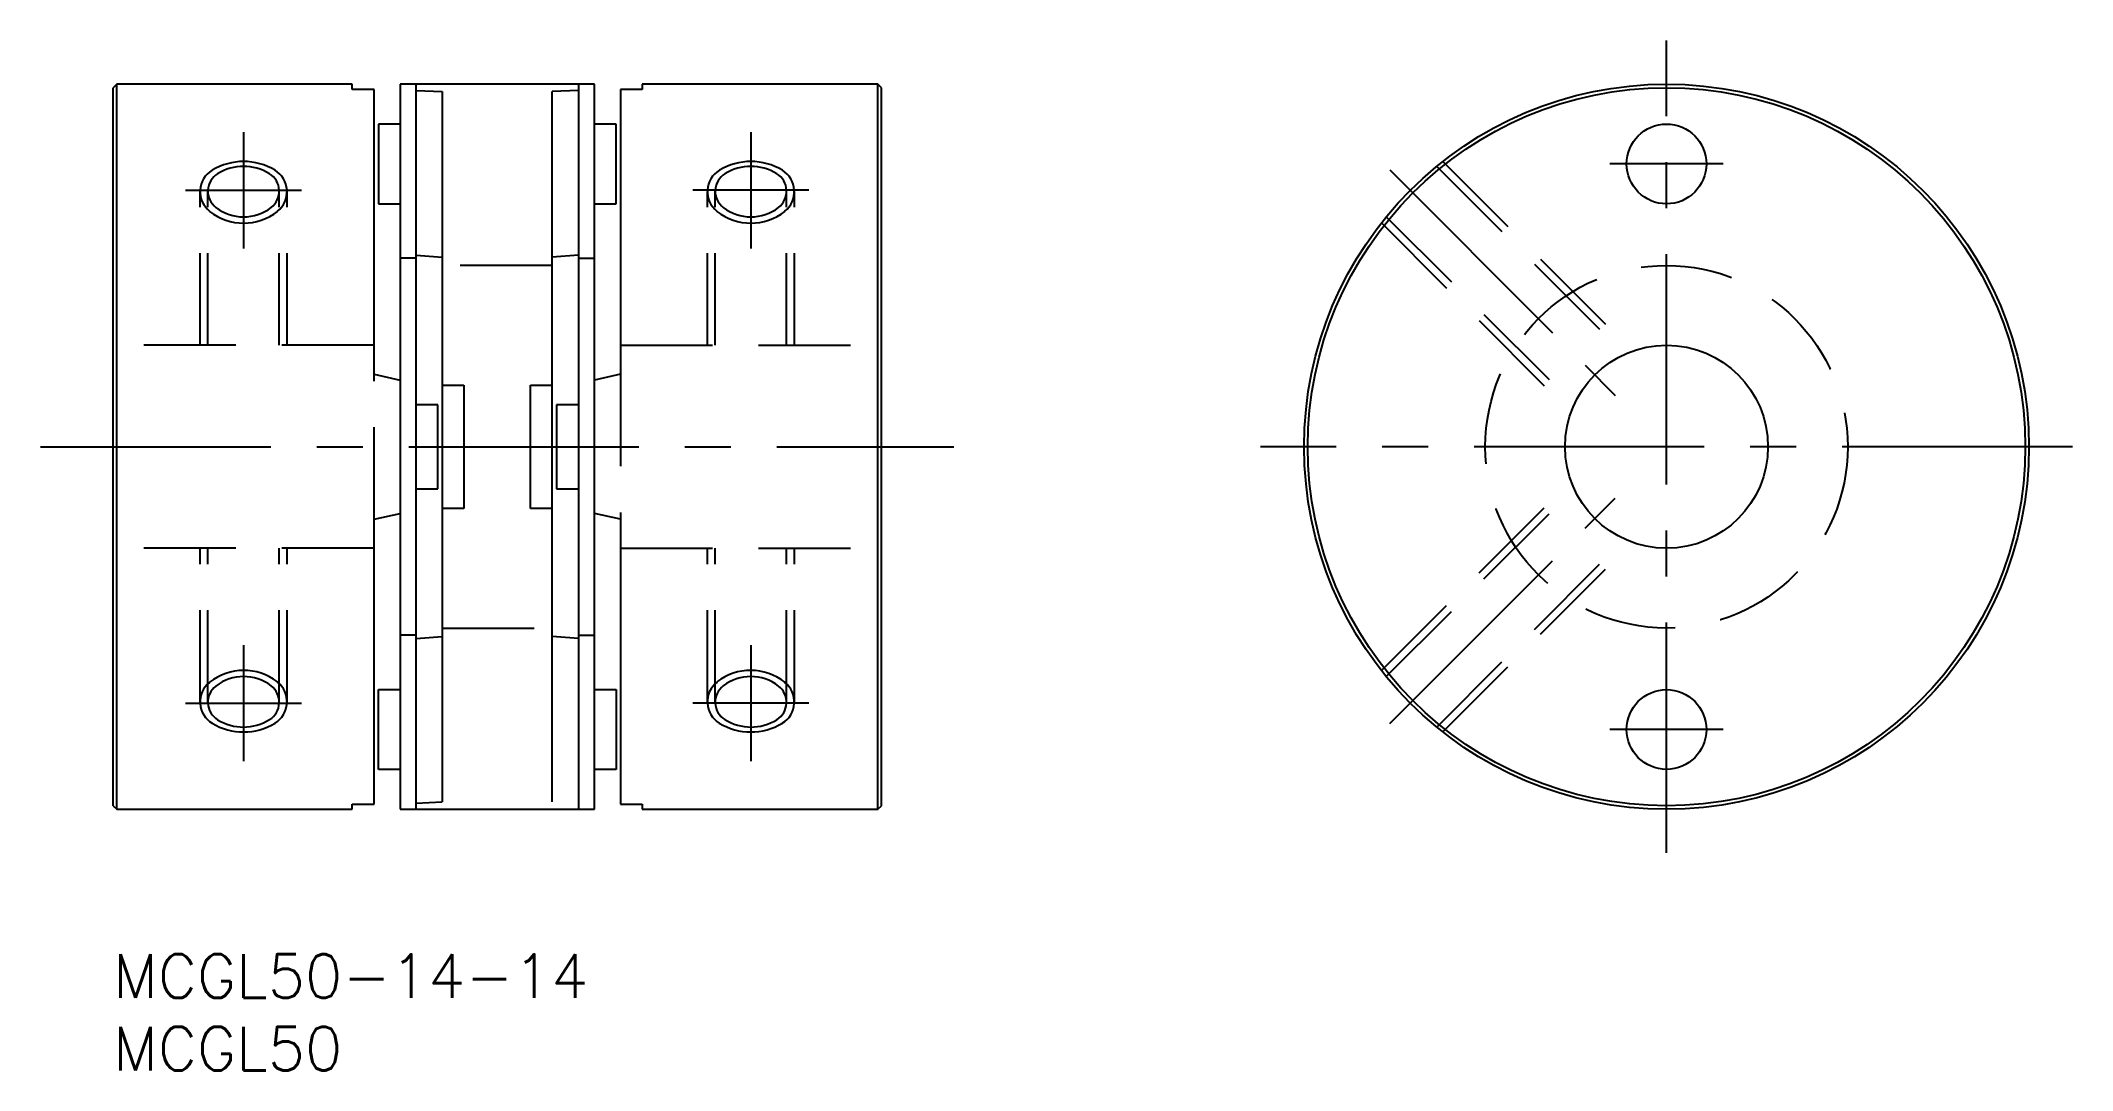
# Model space of a CAD drawing. Extents: x -5 to 135, y -8 to 63.
import ezdxf

# ---------------------------------------------------------------- set-up
doc = ezdxf.new("R2010")
doc.units = 0
doc.header["$LTSCALE"] = 0.5
doc.linetypes.add('CENTER', pattern=[50.8, 31.75, -6.35, 6.35, -6.35])
doc.linetypes.add('DASHED', pattern=[19.05, 12.7, -6.35])
for name, color, linetype in [('MSM_CENTER', 1, 'CENTER'), ('MSM_CONTINUOUS', 7, 'CONTINUOUS'), ('MSM_DASHED', 4, 'DASHED'), ('MSM_NARROW', 5, 'CONTINUOUS'), ('MSM_PART_NUMBER', 7, 'CONTINUOUS')]:
    doc.layers.add(name, color=color, linetype=linetype)
doc.styles.get("Standard").update_dxf_attribs({"font": 'txt.shx', "height": 3, "bigfont": 'bigfont.shx'})

# ---------------------------------------------------------------- blocks, each defined once
blk = doc.blocks.new('*U7')
at = {"layer": 'MSM_PART_NUMBER'}
blk.add_text('MCGL50-14-14', height=3, dxfattribs=at).set_placement((0, -3))
blk = doc.blocks.new('*U8')
at = {"layer": 'MSM_PART_NUMBER'}
blk.add_text('MCGL50', height=3, dxfattribs=at).set_placement((0, -8))

msp = doc.modelspace()

# ---------------------------------------------------------------- linework, layer by layer
at = {"layer": 'MSM_CENTER'}
for p, q in [((107.17, 7), (107.17, 63)), ((9, 56.68), (9, 48.68)), ((44, 56.68), (44, 48.68)), ((88.08, 54.09), (103.63, 38.54)), ((111.07, 54.5), (103.27, 54.5)), ((5, 52.68), (13, 52.68)), ((48, 52.68), (40, 52.68)), ((-5, 35), (58, 35)), ((135.17, 35), (79.17, 35)), ((88.08, 15.91), (103.63, 31.46)), ((9, 21.32), (9, 13.32)), ((44, 21.32), (44, 13.32)), ((5, 17.32), (13, 17.32)), ((48, 17.32), (40, 17.32)), ((111.07, 15.5), (103.27, 15.5))]:
    msp.add_line(p, q, dxfattribs=at)
at = {"layer": 'MSM_CONTINUOUS'}
for p, q in [((0.25, 60), (0, 59.75)), ((0, 10.25), (0, 59.75)), ((16.5, 60), (0.25, 60)), ((0.25, 10), (0.25, 60)), ((16.5, 59.64), (16.5, 60)), ((18, 59.64), (16.5, 59.64)), ((18, 40), (18, 59.64)), ((33.2, 60), (19.8, 60)), ((19.8, 60), (19.8, 10)), ((20.9, 10), (20.9, 60)), ((20.9, 59.57), (22.7, 59.49)), ((22.7, 59.49), (22.7, 10.51)), ((32.1, 59.57), (30.3, 59.49)), ((30.3, 10.51), (30.3, 59.49)), ((32.1, 60), (32.1, 10)), ((33.2, 10), (33.2, 60)), ((36.5, 59.64), (35, 59.64)), ((35, 59.64), (35, 40)), ((52.75, 60), (36.5, 60)), ((36.5, 60), (36.5, 59.64)), ((53, 59.75), (52.75, 60)), ((52.75, 10), (52.75, 60)), ((53, 10.25), (53, 59.75)), ((19.8, 57.25), (18.3, 57.25)), ((18.3, 57.25), (18.3, 51.75)), ((34.7, 57.25), (33.2, 57.25)), ((34.7, 51.75), (34.7, 57.25)), ((18.3, 51.75), (19.8, 51.75)), ((33.2, 51.75), (34.7, 51.75)), ((20.9, 48.22), (22.7, 48.08)), ((32.1, 48.22), (30.3, 48.08)), ((18, 40), (19.8, 39.6)), ((22.7, 39.25), (24.2, 39.25)), ((24.2, 39.25), (24.2, 30.75)), ((28.8, 39.25), (30.3, 39.25)), ((28.8, 30.75), (28.8, 39.25)), ((35, 40), (33.2, 39.6)), ((22.4, 37.9), (20.9, 37.9)), ((22.4, 32.1), (22.4, 37.9)), ((32.1, 37.9), (30.6, 37.9)), ((30.6, 37.9), (30.6, 32.1)), ((20.9, 32.1), (22.4, 32.1)), ((30.6, 32.1), (32.1, 32.1)), ((18, 30), (19.8, 30.4)), ((18, 10.36), (18, 30)), ((24.2, 30.75), (22.7, 30.75)), ((30.3, 30.75), (28.8, 30.75)), ((35, 30), (33.2, 30.4)), ((35, 30), (35, 10.36)), ((20.9, 21.78), (22.7, 21.92)), ((32.1, 21.78), (30.3, 21.92)), ((18.3, 18.25), (19.8, 18.25)), ((18.3, 12.75), (18.3, 18.25)), ((33.2, 18.25), (34.7, 18.25)), ((34.7, 18.25), (34.7, 12.75)), ((19.8, 12.75), (18.3, 12.75)), ((34.7, 12.75), (33.2, 12.75)), ((0, 10.25), (0.25, 10)), ((0.25, 10), (16.5, 10)), ((16.5, 10), (16.5, 10.36)), ((16.5, 10.36), (18, 10.36)), ((19.8, 10), (33.2, 10)), ((20.9, 10.43), (22.7, 10.51)), ((35, 10.36), (36.5, 10.36)), ((36.5, 10.36), (36.5, 10)), ((36.5, 10), (52.75, 10)), ((52.75, 10), (53, 10.25))]:
    msp.add_line(p, q, dxfattribs=at)
for centre, radius in [((107.17, 35), 25), ((107.17, 35), 24.75), ((107.17, 54.5), 2.75), ((107.17, 35), 7), ((107.17, 15.5), 2.75)]:
    msp.add_circle(centre, radius, dxfattribs=at)
for centre, radius, start, end in [((7.95, 52.62), 1.41, 121.8778, 232.6286), ((9, 50.94), 3.39, 58.1222, 121.8778), ((10.05, 52.62), 1.41, 307.3714, 58.1222), ((42.95, 52.62), 1.41, 121.8778, 232.6286), ((44, 50.94), 3.39, 58.1222, 121.8778), ((45.05, 52.62), 1.41, 307.3714, 58.1222), ((9, 53.99), 3.14, 232.6286, 307.3714), ((44, 53.99), 3.14, 232.6286, 307.3714), ((7.95, 17.38), 1.41, 127.5931, 238.3439), ((9.01, 16.01), 3.14, 52.8504, 127.5931), ((10.05, 17.38), 1.41, 302.0995, 52.8504), ((42.95, 17.38), 1.41, 127.1496, 237.9005), ((43.99, 16.01), 3.14, 52.4069, 127.1496), ((45.05, 17.38), 1.41, 301.6561, 52.4069), ((8.99, 19.06), 3.39, 238.3439, 302.0995), ((44.01, 19.06), 3.39, 237.9005, 301.6561)]:
    msp.add_arc(centre, radius, start, end, dxfattribs=at)
at = {"layer": 'MSM_DASHED'}
for p, q in [((91.74, 54.67), (104.82, 41.59)), ((91.32, 54.33), (104.27, 41.37)), ((6, 42), (6, 52.59)), ((6.54, 42), (6.54, 52.62)), ((11.46, 42), (11.46, 52.62)), ((12, 42), (12, 52.59)), ((41, 42), (41, 52.59)), ((41.54, 42), (41.54, 52.62)), ((46.46, 42), (46.46, 52.62)), ((47, 42), (47, 52.59)), ((87.84, 50.85), (100.8, 37.9)), ((87.5, 50.43), (100.58, 37.35)), ((20.9, 48), (19.8, 48)), ((32.1, 48), (33.2, 48)), ((30.3, 47.5), (22.7, 47.5)), ((18, 42), (0, 42)), ((35, 42), (53, 42)), ((18, 30), (18, 40)), ((35, 40), (35, 30)), ((87.5, 19.57), (100.58, 32.65)), ((87.84, 19.15), (100.8, 32.1)), ((91.32, 15.67), (104.27, 28.63)), ((91.74, 15.33), (104.82, 28.41)), ((18, 28), (0, 28)), ((6, 17.37), (6, 28)), ((6.54, 17.38), (6.54, 28)), ((11.46, 17.38), (11.46, 28)), ((12, 17.37), (12, 28)), ((35, 28), (53, 28)), ((41, 17.37), (41, 28)), ((41.54, 17.38), (41.54, 28)), ((46.46, 17.38), (46.46, 28)), ((47, 17.37), (47, 28)), ((22.7, 22.5), (30.3, 22.5)), ((20.9, 22), (19.8, 22)), ((32.1, 22), (33.2, 22))]:
    msp.add_line(p, q, dxfattribs=at)
msp.add_circle((107.17, 35), 12.5, dxfattribs=at)
at = {"layer": 'MSM_NARROW'}
for centre, radius, start, end in [((9, 50.49), 4.18, 58.6524, 121.3476), ((44, 50.49), 4.18, 58.6524, 121.3476), ((7.72, 52.59), 1.72, 121.3476, 231.9315), ((10.28, 52.59), 1.72, 308.0685, 58.6524), ((42.72, 52.59), 1.72, 121.3476, 231.9315), ((45.28, 52.59), 1.72, 308.0685, 58.6524), ((9, 54.22), 3.8, 231.9315, 308.0685), ((44, 54.22), 3.8, 231.9315, 308.0685), ((7.72, 17.4), 1.72, 128.2902, 238.8741), ((9.01, 15.78), 3.8, 52.1533, 128.2902), ((10.28, 17.41), 1.72, 301.5693, 52.1533), ((42.72, 17.41), 1.72, 127.8467, 238.4307), ((43.99, 15.78), 3.8, 51.7098, 127.8467), ((45.28, 17.4), 1.72, 301.1259, 51.7098), ((8.99, 19.51), 4.18, 238.8741, 301.5693), ((44.01, 19.51), 4.18, 238.4307, 301.1259)]:
    msp.add_arc(centre, radius, start, end, dxfattribs=at)

# ---------------------------------------------------------------- block references
at = {"layer": 'MSM_CONTINUOUS'}
for name in ['*U7', '*U8']:
    msp.add_blockref(name, (0, 0), dxfattribs=at)

doc.saveas('drawing.dxf')
